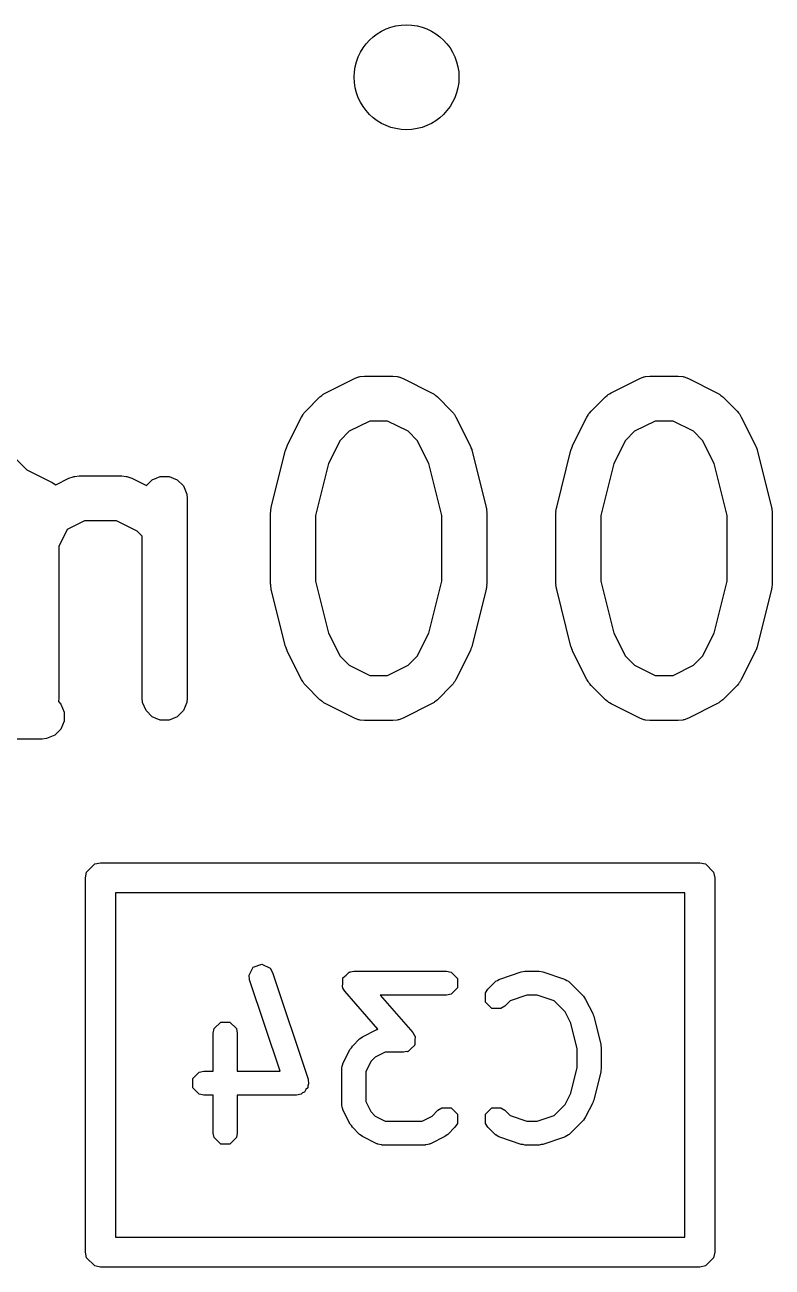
# Model space of a CAD drawing. Extents: x 3.93 to 7.47, y -4.9 to -2.95.
# Drawn here: x 6.0751 to 6.1733, y -3.2259 to -3.0626 of the extents above; entities that cross this region are included whole.
import ezdxf

# ---------------------------------------------------------------- set-up
doc = ezdxf.new("R2010")
doc.units = 0
doc.header["$MEASUREMENT"] = 0
doc.layers.add('BLACK', color=7, linetype='CONTINUOUS')

msp = doc.modelspace()

# ---------------------------------------------------------------- linework, layer by layer
at = {"layer": 'BLACK', "linetype": 'CONTINUOUS'}
for p, q in [((6.11462, -3.11099), (6.11837, -3.10911)), ((6.11837, -3.10911), (6.11891, -3.10891)), ((6.11891, -3.10891), (6.11901, -3.1089)), ((6.11901, -3.1089), (6.11911, -3.10886)), ((6.11911, -3.10886), (6.11969, -3.1088)), ((6.11969, -3.1088), (6.12344, -3.1088)), ((6.12344, -3.1088), (6.12401, -3.10886)), ((6.12401, -3.10886), (6.12411, -3.1089)), ((6.12411, -3.1089), (6.12422, -3.10891)), ((6.12422, -3.10891), (6.12476, -3.10911)), ((6.12476, -3.10911), (6.12851, -3.11099)), ((6.15211, -3.11099), (6.15586, -3.10911)), ((6.15586, -3.10911), (6.1564, -3.10891)), ((6.1564, -3.10891), (6.15651, -3.1089)), ((6.15651, -3.1089), (6.15661, -3.10886)), ((6.15661, -3.10886), (6.15718, -3.1088)), ((6.15718, -3.1088), (6.16093, -3.1088)), ((6.16093, -3.1088), (6.16151, -3.10886)), ((6.16151, -3.10886), (6.16161, -3.1089)), ((6.16161, -3.1089), (6.16171, -3.10891)), ((6.16171, -3.10891), (6.16225, -3.10911)), ((6.16225, -3.10911), (6.166, -3.11099)), ((6.11437, -3.11114), (6.11462, -3.11099)), ((6.12851, -3.11099), (6.12876, -3.11114)), ((6.15187, -3.11114), (6.15211, -3.11099)), ((6.166, -3.11099), (6.16625, -3.11114)), ((6.11198, -3.11342), (6.11385, -3.11154)), ((6.11385, -3.11154), (6.11408, -3.11135)), ((6.11408, -3.11135), (6.11413, -3.1113)), ((6.11413, -3.1113), (6.11422, -3.11124)), ((6.11422, -3.11124), (6.1143, -3.11117)), ((6.1143, -3.11117), (6.11437, -3.11114)), ((6.12876, -3.11114), (6.12883, -3.11117)), ((6.12883, -3.11117), (6.12891, -3.11124)), ((6.12891, -3.11124), (6.129, -3.1113)), ((6.129, -3.1113), (6.12905, -3.11135)), ((6.12905, -3.11135), (6.12928, -3.11154)), ((6.12928, -3.11154), (6.13115, -3.11342)), ((6.14947, -3.11342), (6.15135, -3.11154)), ((6.15135, -3.11154), (6.15157, -3.11135)), ((6.15157, -3.11135), (6.15162, -3.1113)), ((6.15162, -3.1113), (6.15171, -3.11124)), ((6.15171, -3.11124), (6.15179, -3.11117)), ((6.15179, -3.11117), (6.15187, -3.11114)), ((6.16625, -3.11114), (6.16632, -3.11117)), ((6.16632, -3.11117), (6.1664, -3.11124)), ((6.1664, -3.11124), (6.16649, -3.1113)), ((6.16649, -3.1113), (6.16654, -3.11135)), ((6.16654, -3.11135), (6.16677, -3.11154)), ((6.16677, -3.11154), (6.16865, -3.11342)), ((6.10955, -3.11793), (6.11142, -3.11418)), ((6.11142, -3.11418), (6.11158, -3.11393)), ((6.11158, -3.11393), (6.11161, -3.11386)), ((6.11161, -3.11386), (6.11168, -3.11378)), ((6.11168, -3.11378), (6.11173, -3.11369)), ((6.11173, -3.11369), (6.11179, -3.11364)), ((6.11179, -3.11364), (6.11198, -3.11342)), ((6.13115, -3.11342), (6.13134, -3.11364)), ((6.13134, -3.11364), (6.1314, -3.11369)), ((6.1314, -3.11369), (6.13145, -3.11378)), ((6.13145, -3.11378), (6.13152, -3.11386)), ((6.13152, -3.11386), (6.13155, -3.11393)), ((6.13155, -3.11393), (6.1317, -3.11418)), ((6.1317, -3.11418), (6.13358, -3.11793)), ((6.14704, -3.11793), (6.14892, -3.11418)), ((6.14892, -3.11418), (6.14907, -3.11393)), ((6.14907, -3.11393), (6.1491, -3.11386)), ((6.1491, -3.11386), (6.14917, -3.11378)), ((6.14917, -3.11378), (6.14923, -3.11369)), ((6.14923, -3.11369), (6.14929, -3.11364)), ((6.14929, -3.11364), (6.14947, -3.11342)), ((6.16865, -3.11342), (6.16883, -3.11364)), ((6.16883, -3.11364), (6.16889, -3.11369)), ((6.16889, -3.11369), (6.16895, -3.11378)), ((6.16895, -3.11378), (6.16901, -3.11386)), ((6.16901, -3.11386), (6.16904, -3.11393)), ((6.16904, -3.11393), (6.1692, -3.11418)), ((6.1692, -3.11418), (6.17107, -3.11793)), ((6.12039, -3.11471), (6.11769, -3.11606)), ((6.12274, -3.11471), (6.12039, -3.11471)), ((6.12544, -3.11606), (6.12274, -3.11471)), ((6.15788, -3.11471), (6.15518, -3.11606)), ((6.16024, -3.11471), (6.15788, -3.11471)), ((6.16293, -3.11606), (6.16024, -3.11471)), ((6.11649, -3.11725), (6.11498, -3.12028)), ((6.11769, -3.11606), (6.11649, -3.11725)), ((6.12664, -3.11725), (6.12544, -3.11606)), ((6.12815, -3.12028), (6.12664, -3.11725)), ((6.15399, -3.11725), (6.15247, -3.12028)), ((6.15518, -3.11606), (6.15399, -3.11725)), ((6.16413, -3.11725), (6.16293, -3.11606)), ((6.16565, -3.12028), (6.16413, -3.11725)), ((6.07215, -3.11794), (6.07535, -3.12114)), ((6.10745, -3.12604), (6.10933, -3.11854)), ((6.10933, -3.11854), (6.10934, -3.11849)), ((6.10934, -3.11847), (6.10943, -3.11823)), ((6.10934, -3.11849), (6.10934, -3.11847)), ((6.10943, -3.11823), (6.10952, -3.11799)), ((6.10952, -3.11799), (6.10953, -3.11797)), ((6.10953, -3.11797), (6.10955, -3.11793)), ((6.13358, -3.11793), (6.13359, -3.11797)), ((6.13359, -3.11797), (6.13361, -3.11799)), ((6.13361, -3.11799), (6.13369, -3.11823)), ((6.13369, -3.11823), (6.13379, -3.11847)), ((6.13379, -3.11847), (6.13379, -3.11849)), ((6.13379, -3.11849), (6.1338, -3.11854)), ((6.1338, -3.11854), (6.13568, -3.12604)), ((6.14495, -3.12604), (6.14682, -3.11854)), ((6.14682, -3.11854), (6.14684, -3.11849)), ((6.14684, -3.11847), (6.14693, -3.11823)), ((6.14684, -3.11849), (6.14684, -3.11847)), ((6.14693, -3.11823), (6.14702, -3.11799)), ((6.14702, -3.11799), (6.14703, -3.11797)), ((6.14703, -3.11797), (6.14704, -3.11793)), ((6.17107, -3.11793), (6.17109, -3.11797)), ((6.17109, -3.11797), (6.1711, -3.11799)), ((6.1711, -3.11799), (6.17119, -3.11823)), ((6.17119, -3.11823), (6.17128, -3.11847)), ((6.17128, -3.11847), (6.17128, -3.11849)), ((6.17128, -3.11849), (6.1713, -3.11854)), ((6.1713, -3.11854), (6.17317, -3.12604)), ((6.11498, -3.12028), (6.11327, -3.12712)), ((6.12986, -3.12712), (6.12815, -3.12028)), ((6.15247, -3.12028), (6.15076, -3.12712)), ((6.16735, -3.12712), (6.16565, -3.12028)), ((6.07535, -3.12114), (6.07867, -3.1228)), ((6.07915, -3.1231), (6.08087, -3.12224)), ((6.08087, -3.12224), (6.08141, -3.12203)), ((6.08141, -3.12203), (6.08152, -3.12202)), ((6.08152, -3.12202), (6.08162, -3.12198)), ((6.08162, -3.12198), (6.08219, -3.12192)), ((6.08219, -3.12192), (6.08782, -3.12192)), ((6.08782, -3.12192), (6.08839, -3.12198)), ((6.08839, -3.12198), (6.08849, -3.12202)), ((6.08849, -3.12202), (6.0886, -3.12203)), ((6.0886, -3.12203), (6.08914, -3.12224)), ((6.08914, -3.12224), (6.09104, -3.12319)), ((6.09104, -3.12319), (6.0918, -3.12242)), ((6.0918, -3.12242), (6.09287, -3.12198)), ((6.09287, -3.12198), (6.09402, -3.12198)), ((6.09402, -3.12198), (6.09508, -3.12242)), ((6.09508, -3.12242), (6.0959, -3.12324)), ((6.07867, -3.1228), (6.07915, -3.1231)), ((6.0959, -3.12324), (6.09634, -3.1243)), ((6.09634, -3.1243), (6.09639, -3.12488)), ((6.09639, -3.12488), (6.09639, -3.15112)), ((6.10736, -3.12675), (6.10737, -3.12665)), ((6.10736, -3.13613), (6.10736, -3.12675)), ((6.10737, -3.12661), (6.1074, -3.12639)), ((6.10737, -3.12665), (6.10737, -3.12661)), ((6.1074, -3.12639), (6.10742, -3.12618)), ((6.10742, -3.12618), (6.10744, -3.12614)), ((6.10744, -3.12614), (6.10745, -3.12604)), ((6.11327, -3.12712), (6.11327, -3.13576)), ((6.12986, -3.13576), (6.12986, -3.12712)), ((6.13568, -3.12604), (6.13569, -3.12614)), ((6.13569, -3.12614), (6.13571, -3.12618)), ((6.13571, -3.12618), (6.13573, -3.12639)), ((6.13573, -3.12639), (6.13576, -3.12661)), ((6.13576, -3.12661), (6.13575, -3.12665)), ((6.13575, -3.12665), (6.13576, -3.12675)), ((6.13576, -3.12675), (6.13576, -3.13613)), ((6.14486, -3.12661), (6.14489, -3.12639)), ((6.14487, -3.12665), (6.14486, -3.12661)), ((6.14486, -3.12675), (6.14487, -3.12665)), ((6.14486, -3.13613), (6.14486, -3.12675)), ((6.14489, -3.12639), (6.14491, -3.12618)), ((6.14491, -3.12618), (6.14493, -3.12614)), ((6.14493, -3.12614), (6.14495, -3.12604)), ((6.15076, -3.12712), (6.15076, -3.13576)), ((6.16735, -3.13576), (6.16735, -3.12712)), ((6.17317, -3.12604), (6.17319, -3.12614)), ((6.17319, -3.12614), (6.1732, -3.12618)), ((6.1732, -3.12618), (6.17322, -3.12639)), ((6.17322, -3.12639), (6.17326, -3.12661)), ((6.17326, -3.12661), (6.17325, -3.12665)), ((6.17325, -3.12665), (6.17326, -3.12675)), ((6.17326, -3.12675), (6.17326, -3.13613)), ((6.08064, -3.12895), (6.07952, -3.1312)), ((6.08289, -3.12783), (6.08064, -3.12895)), ((6.08712, -3.12783), (6.08289, -3.12783)), ((6.08982, -3.12918), (6.08712, -3.12783)), ((6.09049, -3.12985), (6.08982, -3.12918)), ((6.09049, -3.15112), (6.09049, -3.12985)), ((6.07952, -3.1312), (6.07952, -3.15112)), ((6.10737, -3.13623), (6.10736, -3.13613)), ((6.10737, -3.13627), (6.10737, -3.13623)), ((6.1074, -3.13648), (6.10737, -3.13627)), ((6.10742, -3.1367), (6.1074, -3.13648)), ((6.10744, -3.13674), (6.10742, -3.1367)), ((6.10745, -3.13684), (6.10744, -3.13674)), ((6.10933, -3.14434), (6.10745, -3.13684)), ((6.11327, -3.13576), (6.11498, -3.14259)), ((6.12815, -3.14259), (6.12986, -3.13576)), ((6.13568, -3.13684), (6.1338, -3.14434)), ((6.13569, -3.13674), (6.13568, -3.13684)), ((6.13571, -3.1367), (6.13569, -3.13674)), ((6.13573, -3.13648), (6.13571, -3.1367)), ((6.13576, -3.13627), (6.13573, -3.13648)), ((6.13576, -3.13613), (6.13575, -3.13623)), ((6.13575, -3.13623), (6.13576, -3.13627)), ((6.14487, -3.13623), (6.14486, -3.13613)), ((6.14486, -3.13627), (6.14487, -3.13623)), ((6.14489, -3.13648), (6.14486, -3.13627)), ((6.14491, -3.1367), (6.14489, -3.13648)), ((6.14493, -3.13674), (6.14491, -3.1367)), ((6.14495, -3.13684), (6.14493, -3.13674)), ((6.14682, -3.14434), (6.14495, -3.13684)), ((6.15076, -3.13576), (6.15247, -3.14259)), ((6.16565, -3.14259), (6.16735, -3.13576)), ((6.17317, -3.13684), (6.1713, -3.14434)), ((6.17319, -3.13674), (6.17317, -3.13684)), ((6.1732, -3.1367), (6.17319, -3.13674)), ((6.17322, -3.13648), (6.1732, -3.1367)), ((6.17326, -3.13627), (6.17322, -3.13648)), ((6.17326, -3.13613), (6.17325, -3.13623)), ((6.17325, -3.13623), (6.17326, -3.13627)), ((6.11498, -3.14259), (6.11649, -3.14563)), ((6.12664, -3.14563), (6.12815, -3.14259)), ((6.15247, -3.14259), (6.15399, -3.14563)), ((6.16413, -3.14563), (6.16565, -3.14259)), ((6.10934, -3.14438), (6.10933, -3.14434)), ((6.10934, -3.1444), (6.10934, -3.14438)), ((6.10943, -3.14464), (6.10934, -3.1444)), ((6.10952, -3.14489), (6.10943, -3.14464)), ((6.10953, -3.1449), (6.10952, -3.14489)), ((6.10955, -3.14495), (6.10953, -3.1449)), ((6.11142, -3.14869), (6.10955, -3.14495)), ((6.13358, -3.14495), (6.1317, -3.14869)), ((6.13359, -3.1449), (6.13358, -3.14495)), ((6.13361, -3.14489), (6.13359, -3.1449)), ((6.13369, -3.14464), (6.13361, -3.14489)), ((6.13379, -3.1444), (6.13369, -3.14464)), ((6.1338, -3.14434), (6.13379, -3.14438)), ((6.13379, -3.14438), (6.13379, -3.1444)), ((6.14684, -3.14438), (6.14682, -3.14434)), ((6.14684, -3.1444), (6.14684, -3.14438)), ((6.14693, -3.14464), (6.14684, -3.1444)), ((6.14702, -3.14489), (6.14693, -3.14464)), ((6.14703, -3.1449), (6.14702, -3.14489)), ((6.14704, -3.14495), (6.14703, -3.1449)), ((6.14892, -3.14869), (6.14704, -3.14495)), ((6.17107, -3.14495), (6.1692, -3.14869)), ((6.17109, -3.1449), (6.17107, -3.14495)), ((6.1711, -3.14489), (6.17109, -3.1449)), ((6.17119, -3.14464), (6.1711, -3.14489)), ((6.17128, -3.1444), (6.17119, -3.14464)), ((6.1713, -3.14434), (6.17128, -3.14438)), ((6.17128, -3.14438), (6.17128, -3.1444)), ((6.11649, -3.14563), (6.11769, -3.14682)), ((6.11769, -3.14682), (6.12039, -3.14817)), ((6.12274, -3.14817), (6.12544, -3.14682)), ((6.12544, -3.14682), (6.12664, -3.14563)), ((6.15399, -3.14563), (6.15518, -3.14682)), ((6.15518, -3.14682), (6.15788, -3.14817)), ((6.16024, -3.14817), (6.16293, -3.14682)), ((6.16293, -3.14682), (6.16413, -3.14563)), ((6.12039, -3.14817), (6.12274, -3.14817)), ((6.15788, -3.14817), (6.16024, -3.14817)), ((6.11158, -3.14894), (6.11142, -3.14869)), ((6.11161, -3.14901), (6.11158, -3.14894)), ((6.11168, -3.1491), (6.11161, -3.14901)), ((6.11173, -3.14918), (6.11168, -3.1491)), ((6.11179, -3.14924), (6.11173, -3.14918)), ((6.11198, -3.14946), (6.11179, -3.14924)), ((6.11385, -3.15134), (6.11198, -3.14946)), ((6.13115, -3.14946), (6.12928, -3.15134)), ((6.13134, -3.14924), (6.13115, -3.14946)), ((6.1314, -3.14918), (6.13134, -3.14924)), ((6.13145, -3.1491), (6.1314, -3.14918)), ((6.13152, -3.14901), (6.13145, -3.1491)), ((6.13155, -3.14894), (6.13152, -3.14901)), ((6.1317, -3.14869), (6.13155, -3.14894)), ((6.14907, -3.14894), (6.14892, -3.14869)), ((6.1491, -3.14901), (6.14907, -3.14894)), ((6.14917, -3.1491), (6.1491, -3.14901)), ((6.14923, -3.14918), (6.14917, -3.1491)), ((6.14929, -3.14924), (6.14923, -3.14918)), ((6.14947, -3.14946), (6.14929, -3.14924)), ((6.15135, -3.15134), (6.14947, -3.14946)), ((6.16865, -3.14946), (6.16677, -3.15134)), ((6.16883, -3.14924), (6.16865, -3.14946)), ((6.16889, -3.14918), (6.16883, -3.14924)), ((6.16895, -3.1491), (6.16889, -3.14918)), ((6.16901, -3.14901), (6.16895, -3.1491)), ((6.16904, -3.14894), (6.16901, -3.14901)), ((6.1692, -3.14869), (6.16904, -3.14894)), ((6.07952, -3.15112), (6.07948, -3.15159)), ((6.07948, -3.15159), (6.07981, -3.15192)), ((6.09055, -3.1517), (6.09049, -3.15112)), ((6.09099, -3.15276), (6.09055, -3.1517)), ((6.09634, -3.1517), (6.0959, -3.15276)), ((6.09639, -3.15112), (6.09634, -3.1517)), ((6.11408, -3.15152), (6.11385, -3.15134)), ((6.11413, -3.15158), (6.11408, -3.15152)), ((6.11422, -3.15164), (6.11413, -3.15158)), ((6.1143, -3.1517), (6.11422, -3.15164)), ((6.11437, -3.15173), (6.1143, -3.1517)), ((6.11462, -3.15189), (6.11437, -3.15173)), ((6.12876, -3.15173), (6.12851, -3.15189)), ((6.12883, -3.1517), (6.12876, -3.15173)), ((6.12891, -3.15164), (6.12883, -3.1517)), ((6.129, -3.15158), (6.12891, -3.15164)), ((6.12905, -3.15152), (6.129, -3.15158)), ((6.12928, -3.15134), (6.12905, -3.15152)), ((6.15157, -3.15152), (6.15135, -3.15134)), ((6.15162, -3.15158), (6.15157, -3.15152)), ((6.15171, -3.15164), (6.15162, -3.15158)), ((6.15179, -3.1517), (6.15171, -3.15164)), ((6.15187, -3.15173), (6.15179, -3.1517)), ((6.15211, -3.15189), (6.15187, -3.15173)), ((6.16625, -3.15173), (6.166, -3.15189)), ((6.16632, -3.1517), (6.16625, -3.15173)), ((6.1664, -3.15164), (6.16632, -3.1517)), ((6.16649, -3.15158), (6.1664, -3.15164)), ((6.16654, -3.15152), (6.16649, -3.15158)), ((6.16677, -3.15134), (6.16654, -3.15152)), ((6.07981, -3.15192), (6.08025, -3.15299)), ((6.08025, -3.15299), (6.08025, -3.15414)), ((6.0918, -3.15358), (6.09099, -3.15276)), ((6.0959, -3.15276), (6.09508, -3.15358)), ((6.11837, -3.15376), (6.11462, -3.15189)), ((6.12851, -3.15189), (6.12476, -3.15376)), ((6.15586, -3.15376), (6.15211, -3.15189)), ((6.166, -3.15189), (6.16225, -3.15376)), ((6.08025, -3.15414), (6.07981, -3.15521)), ((6.09287, -3.15402), (6.0918, -3.15358)), ((6.09402, -3.15402), (6.09287, -3.15402)), ((6.09508, -3.15358), (6.09402, -3.15402)), ((6.11891, -3.15397), (6.11837, -3.15376)), ((6.11901, -3.15398), (6.11891, -3.15397)), ((6.11911, -3.15402), (6.11901, -3.15398)), ((6.11969, -3.15408), (6.11911, -3.15402)), ((6.12344, -3.15408), (6.11969, -3.15408)), ((6.12401, -3.15402), (6.12344, -3.15408)), ((6.12411, -3.15398), (6.12401, -3.15402)), ((6.12422, -3.15397), (6.12411, -3.15398)), ((6.12476, -3.15376), (6.12422, -3.15397)), ((6.1564, -3.15397), (6.15586, -3.15376)), ((6.15651, -3.15398), (6.1564, -3.15397)), ((6.15661, -3.15402), (6.15651, -3.15398)), ((6.15718, -3.15408), (6.15661, -3.15402)), ((6.16093, -3.15408), (6.15718, -3.15408)), ((6.16151, -3.15402), (6.16093, -3.15408)), ((6.16161, -3.15398), (6.16151, -3.15402)), ((6.16171, -3.15397), (6.16161, -3.15398)), ((6.16225, -3.15376), (6.16171, -3.15397)), ((6.07735, -3.15652), (6.05486, -3.15652)), ((6.07793, -3.15646), (6.07735, -3.15652)), ((6.07899, -3.15602), (6.07793, -3.15646)), ((6.07981, -3.15521), (6.07899, -3.15602)), ((6.08319, -3.174), (6.08425, -3.17293)), ((6.08425, -3.17293), (6.08501, -3.17278)), ((6.08501, -3.17278), (6.16375, -3.17278)), ((6.16375, -3.17278), (6.1645, -3.17293)), ((6.1645, -3.17293), (6.16556, -3.174)), ((6.08304, -3.17475), (6.08319, -3.174)), ((6.16556, -3.174), (6.16571, -3.17475)), ((6.08304, -3.22397), (6.08304, -3.17475)), ((6.16571, -3.17475), (6.16571, -3.22397)), ((6.08697, -3.17672), (6.08697, -3.222)), ((6.16178, -3.17672), (6.08697, -3.17672)), ((6.16178, -3.222), (6.16178, -3.17672)), ((6.10506, -3.18649), (6.10621, -3.18611)), ((6.10621, -3.18611), (6.10729, -3.18665)), ((6.10453, -3.18757), (6.10506, -3.18649)), ((6.1046, -3.18818), (6.10453, -3.18757)), ((6.10729, -3.18665), (6.10759, -3.18718)), ((6.10759, -3.18718), (6.11228, -3.20124)), ((6.11687, -3.18792), (6.11729, -3.18755)), ((6.11729, -3.18755), (6.11768, -3.18716)), ((6.11768, -3.18716), (6.11775, -3.18715)), ((6.11775, -3.18715), (6.11778, -3.18713)), ((6.11778, -3.18713), (6.11784, -3.18713)), ((6.11784, -3.18713), (6.11828, -3.18704)), ((6.11828, -3.18704), (6.13047, -3.18704)), ((6.13047, -3.18704), (6.13107, -3.18716)), ((6.13107, -3.18716), (6.13192, -3.18801)), ((6.13747, -3.18806), (6.14028, -3.18712)), ((6.14028, -3.18712), (6.14053, -3.18709)), ((6.14053, -3.18709), (6.14078, -3.18704)), ((6.14078, -3.18704), (6.14265, -3.18704)), ((6.14265, -3.18704), (6.1429, -3.18709)), ((6.1429, -3.18709), (6.14315, -3.18712)), ((6.14315, -3.18712), (6.14596, -3.18806)), ((6.1086, -3.20017), (6.1046, -3.18818)), ((6.11679, -3.18912), (6.11683, -3.18857)), ((6.11683, -3.18919), (6.11679, -3.18912)), ((6.11683, -3.18801), (6.11687, -3.18797)), ((6.11683, -3.18857), (6.11683, -3.18801)), ((6.11683, -3.18922), (6.11683, -3.18919)), ((6.11687, -3.18927), (6.11683, -3.18922)), ((6.11687, -3.18797), (6.11687, -3.18792)), ((6.1171, -3.18965), (6.11687, -3.18927)), ((6.13192, -3.18922), (6.13107, -3.19007)), ((6.13192, -3.18801), (6.13192, -3.18922)), ((6.13558, -3.18989), (6.13592, -3.18938)), ((6.13592, -3.18938), (6.13685, -3.18844)), ((6.13685, -3.18844), (6.13692, -3.1884)), ((6.13692, -3.1884), (6.13694, -3.18836)), ((6.13694, -3.18836), (6.13716, -3.18824)), ((6.13716, -3.18824), (6.13736, -3.1881)), ((6.13736, -3.1881), (6.1374, -3.1881)), ((6.1374, -3.1881), (6.13747, -3.18806)), ((6.14596, -3.18806), (6.14603, -3.1881)), ((6.14603, -3.1881), (6.14607, -3.1881)), ((6.14607, -3.1881), (6.14628, -3.18824)), ((6.14628, -3.18824), (6.1465, -3.18836)), ((6.1465, -3.18836), (6.14651, -3.1884)), ((6.14651, -3.1884), (6.14658, -3.18844)), ((6.14658, -3.18844), (6.14846, -3.19032)), ((6.12147, -3.19465), (6.1171, -3.18965)), ((6.13047, -3.19019), (6.12175, -3.19019)), ((6.12175, -3.19019), (6.12603, -3.19508)), ((6.13107, -3.19007), (6.13047, -3.19019)), ((6.13558, -3.19109), (6.13558, -3.18989)), ((6.13882, -3.19093), (6.13814, -3.19161)), ((6.14104, -3.19019), (6.13882, -3.19093)), ((6.1424, -3.19019), (6.14104, -3.19019)), ((6.14462, -3.19093), (6.1424, -3.19019)), ((6.14605, -3.19236), (6.14462, -3.19093)), ((6.14846, -3.19032), (6.1486, -3.19053)), ((6.1486, -3.19053), (6.14875, -3.19073)), ((6.14875, -3.19073), (6.14969, -3.1926)), ((6.13643, -3.19195), (6.13558, -3.19109)), ((6.13763, -3.19195), (6.13643, -3.19195)), ((6.13814, -3.19161), (6.13763, -3.19195)), ((6.14679, -3.19385), (6.14605, -3.19236)), ((6.14969, -3.1926), (6.14973, -3.19277)), ((6.09995, -3.19458), (6.10081, -3.19372)), ((6.10081, -3.19372), (6.10201, -3.19372)), ((6.10201, -3.19372), (6.10286, -3.19458)), ((6.14764, -3.19725), (6.14679, -3.19385)), ((6.14973, -3.19277), (6.14981, -3.19292)), ((6.14981, -3.19292), (6.15074, -3.19667)), ((6.09983, -3.19518), (6.09995, -3.19458)), ((6.09983, -3.20017), (6.09983, -3.19518)), ((6.10286, -3.19458), (6.10298, -3.19518)), ((6.10298, -3.19518), (6.10298, -3.20017)), ((6.11904, -3.19594), (6.11925, -3.1958)), ((6.11925, -3.1958), (6.11945, -3.19565)), ((6.11945, -3.19565), (6.12133, -3.19471)), ((6.12133, -3.19471), (6.1214, -3.19469)), ((6.1214, -3.19469), (6.12143, -3.19466)), ((6.12143, -3.19466), (6.12147, -3.19465)), ((6.12603, -3.19508), (6.12625, -3.19547)), ((6.12625, -3.19547), (6.1263, -3.19551)), ((6.1263, -3.19551), (6.1263, -3.19555)), ((6.1263, -3.19555), (6.12634, -3.19561)), ((6.12634, -3.19561), (6.1263, -3.19616)), ((6.11687, -3.19916), (6.11781, -3.19729)), ((6.11781, -3.19729), (6.11797, -3.19709)), ((6.11797, -3.19709), (6.11811, -3.19688)), ((6.11811, -3.19688), (6.11904, -3.19594)), ((6.12584, -3.19718), (6.12545, -3.19757)), ((6.12626, -3.19681), (6.12584, -3.19718)), ((6.1263, -3.19672), (6.12626, -3.19676)), ((6.12626, -3.19676), (6.12626, -3.19681)), ((6.1263, -3.19616), (6.1263, -3.19672)), ((6.14764, -3.19967), (6.14764, -3.19725)), ((6.15074, -3.19667), (6.15075, -3.19686)), ((6.15075, -3.19686), (6.15079, -3.19705)), ((6.15079, -3.19705), (6.15079, -3.19987)), ((6.11685, -3.19924), (6.11687, -3.19916)), ((6.12051, -3.19892), (6.11986, -3.20024)), ((6.12109, -3.19835), (6.12051, -3.19892)), ((6.1224, -3.19769), (6.12109, -3.19835)), ((6.12484, -3.19769), (6.1224, -3.19769)), ((6.12528, -3.1976), (6.12484, -3.19769)), ((6.12535, -3.19761), (6.12528, -3.1976)), ((6.12537, -3.19759), (6.12535, -3.19761)), ((6.12545, -3.19757), (6.12537, -3.19759)), ((6.09714, -3.20114), (6.09799, -3.20029)), ((6.09799, -3.20029), (6.0986, -3.20017)), ((6.0986, -3.20017), (6.09983, -3.20017)), ((6.10298, -3.20017), (6.1086, -3.20017)), ((6.11671, -3.19975), (6.11678, -3.19951)), ((6.11672, -3.19979), (6.11671, -3.19975)), ((6.11671, -3.19987), (6.11672, -3.19979)), ((6.11671, -3.20455), (6.11671, -3.19987)), ((6.11678, -3.19951), (6.11683, -3.19926)), ((6.11683, -3.19926), (6.11685, -3.19924)), ((6.11986, -3.20024), (6.11986, -3.20418)), ((6.14679, -3.20307), (6.14764, -3.19967)), ((6.15074, -3.20025), (6.14981, -3.204)), ((6.15075, -3.20005), (6.15074, -3.20025)), ((6.15079, -3.19987), (6.15075, -3.20005)), ((6.09714, -3.20234), (6.09714, -3.20114)), ((6.09799, -3.2032), (6.09714, -3.20234)), ((6.11224, -3.20234), (6.11198, -3.2026)), ((6.11235, -3.20185), (6.11224, -3.20208)), ((6.11224, -3.20208), (6.11224, -3.20234)), ((6.11228, -3.20124), (6.11235, -3.20185)), ((6.0986, -3.20332), (6.09799, -3.2032)), ((6.09983, -3.20332), (6.0986, -3.20332)), ((6.09983, -3.2083), (6.09983, -3.20332)), ((6.11078, -3.20332), (6.10298, -3.20332)), ((6.10298, -3.20332), (6.10298, -3.2083)), ((6.11139, -3.2032), (6.11078, -3.20332)), ((6.11157, -3.20301), (6.11139, -3.2032)), ((6.11182, -3.20293), (6.11157, -3.20301)), ((6.11198, -3.2026), (6.11182, -3.20293)), ((6.14605, -3.20456), (6.14679, -3.20307)), ((6.14981, -3.204), (6.14973, -3.20415)), ((6.11672, -3.20463), (6.11671, -3.20455)), ((6.11671, -3.20466), (6.11672, -3.20463)), ((6.11678, -3.20491), (6.11671, -3.20466)), ((6.11683, -3.20516), (6.11678, -3.20491)), ((6.11685, -3.20518), (6.11683, -3.20516)), ((6.11687, -3.20526), (6.11685, -3.20518)), ((6.11781, -3.20713), (6.11687, -3.20526)), ((6.11986, -3.20418), (6.12051, -3.20549)), ((6.12051, -3.20549), (6.12109, -3.20607)), ((6.1286, -3.20607), (6.12935, -3.20531)), ((6.12935, -3.20531), (6.12987, -3.20497)), ((6.12987, -3.20497), (6.13107, -3.20497)), ((6.13107, -3.20497), (6.13192, -3.20582)), ((6.13558, -3.20582), (6.13643, -3.20497)), ((6.13643, -3.20497), (6.13763, -3.20497)), ((6.13763, -3.20497), (6.13814, -3.20531)), ((6.13814, -3.20531), (6.13882, -3.20599)), ((6.14462, -3.20599), (6.14605, -3.20456)), ((6.14969, -3.20432), (6.14875, -3.20619)), ((6.14973, -3.20415), (6.14969, -3.20432)), ((6.11797, -3.20733), (6.11781, -3.20713)), ((6.11811, -3.20754), (6.11797, -3.20733)), ((6.12109, -3.20607), (6.1224, -3.20673)), ((6.1224, -3.20673), (6.12728, -3.20673)), ((6.12728, -3.20673), (6.1286, -3.20607)), ((6.13192, -3.20703), (6.13158, -3.20754)), ((6.13192, -3.20582), (6.13192, -3.20703)), ((6.13558, -3.20703), (6.13558, -3.20582)), ((6.13592, -3.20754), (6.13558, -3.20703)), ((6.13882, -3.20599), (6.14104, -3.20673)), ((6.14104, -3.20673), (6.1424, -3.20673)), ((6.1424, -3.20673), (6.14462, -3.20599)), ((6.14846, -3.2066), (6.14658, -3.20848)), ((6.1486, -3.20639), (6.14846, -3.2066)), ((6.14875, -3.20619), (6.1486, -3.20639)), ((6.09995, -3.2089), (6.09983, -3.2083)), ((6.10081, -3.20976), (6.09995, -3.2089)), ((6.10286, -3.2089), (6.10201, -3.20976)), ((6.10298, -3.2083), (6.10286, -3.2089)), ((6.11904, -3.20848), (6.11811, -3.20754)), ((6.11925, -3.20862), (6.11904, -3.20848)), ((6.11945, -3.20877), (6.11925, -3.20862)), ((6.12133, -3.20971), (6.11945, -3.20877)), ((6.13024, -3.20877), (6.12836, -3.20971)), ((6.13043, -3.20862), (6.13024, -3.20877)), ((6.13064, -3.20848), (6.13043, -3.20862)), ((6.13158, -3.20754), (6.13064, -3.20848)), ((6.13685, -3.20848), (6.13592, -3.20754)), ((6.13692, -3.20852), (6.13685, -3.20848)), ((6.13694, -3.20855), (6.13692, -3.20852)), ((6.13715, -3.20868), (6.13694, -3.20855)), ((6.13736, -3.20882), (6.13715, -3.20868)), ((6.1374, -3.20882), (6.13736, -3.20882)), ((6.13747, -3.20886), (6.1374, -3.20882)), ((6.14028, -3.2098), (6.13747, -3.20886)), ((6.14596, -3.20886), (6.14315, -3.2098)), ((6.14603, -3.20882), (6.14596, -3.20886)), ((6.14607, -3.20882), (6.14603, -3.20882)), ((6.14628, -3.20868), (6.14607, -3.20882)), ((6.1465, -3.20855), (6.14628, -3.20868)), ((6.14651, -3.20852), (6.1465, -3.20855)), ((6.14658, -3.20848), (6.14651, -3.20852)), ((6.10201, -3.20976), (6.10081, -3.20976)), ((6.1214, -3.20973), (6.12133, -3.20971)), ((6.12143, -3.20976), (6.1214, -3.20973)), ((6.12168, -3.20981), (6.12143, -3.20976)), ((6.12192, -3.20987), (6.12168, -3.20981)), ((6.12195, -3.20986), (6.12192, -3.20987)), ((6.12203, -3.20988), (6.12195, -3.20986)), ((6.12766, -3.20988), (6.12203, -3.20988)), ((6.12773, -3.20986), (6.12766, -3.20988)), ((6.12777, -3.20987), (6.12773, -3.20986)), ((6.12801, -3.20981), (6.12777, -3.20987)), ((6.12826, -3.20976), (6.12801, -3.20981)), ((6.12828, -3.20973), (6.12826, -3.20976)), ((6.12836, -3.20971), (6.12828, -3.20973)), ((6.14053, -3.20983), (6.14028, -3.2098)), ((6.14078, -3.20988), (6.14053, -3.20983)), ((6.14265, -3.20988), (6.14078, -3.20988)), ((6.1429, -3.20983), (6.14265, -3.20988)), ((6.14315, -3.2098), (6.1429, -3.20983)), ((6.08697, -3.222), (6.16178, -3.222)), ((6.08319, -3.22472), (6.08304, -3.22397)), ((6.08425, -3.22578), (6.08319, -3.22472)), ((6.16556, -3.22472), (6.1645, -3.22578)), ((6.16571, -3.22397), (6.16556, -3.22472)), ((6.08501, -3.22593), (6.08425, -3.22578)), ((6.16375, -3.22593), (6.08501, -3.22593)), ((6.1645, -3.22578), (6.16375, -3.22593))]:
    msp.add_line(p, q, dxfattribs=at)
at = {"layer": 'BLACK'}
msp.add_circle((6.12522, -3.06952), 0.00689, dxfattribs=at)
msp.add_circle((6.12522, -3.06952), 0.00689, dxfattribs=at)

doc.saveas('drawing.dxf')
